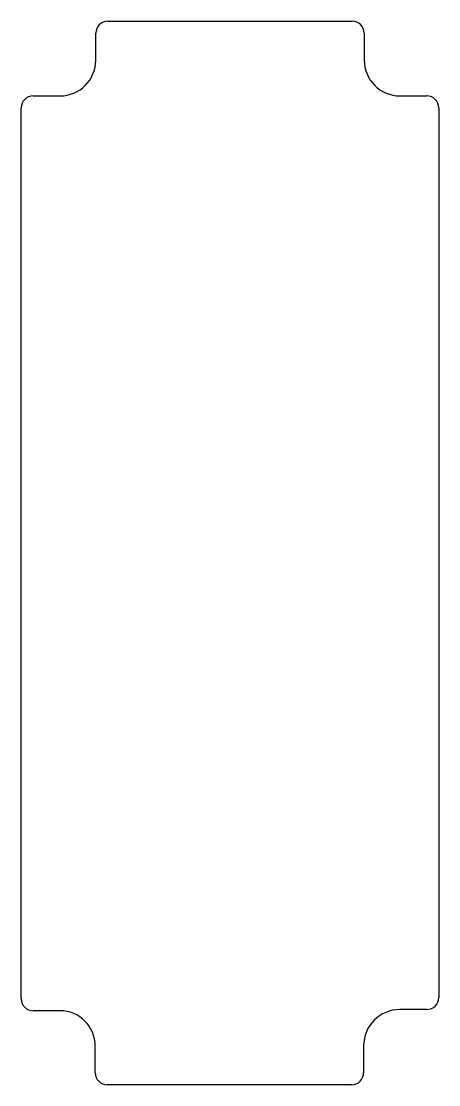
# Model space of a CAD drawing. Extents: x -17.5 to 17.5, y -44.6 to 44.6.
import ezdxf

# ---------------------------------------------------------------- set-up
doc = ezdxf.new("R2010")
doc.units = 0
doc.layers.add('Sketch001', color=7, linetype='CONTINUOUS')

msp = doc.modelspace()

# ---------------------------------------------------------------- linework, layer by layer
at = {"layer": 'Sketch001'}
for p, q in [((-10.2503, 44.55), (10.2503, 44.55)), ((-11.25, 41.3), (-11.25, 43.5503)), ((11.25, 43.5503), (11.25, 41.3)), ((-16.5003, 38.3), (-14.25, 38.3)), ((14.25, 38.3), (16.5003, 38.3)), ((-17.5, -37.3503), (-17.5, 37.3003)), ((17.5, 37.3003), (17.5, -37.2503)), ((16.5003, -38.25), (14.25, -38.25)), ((-14.25, -38.35), (-16.5003, -38.35)), ((-11.3, -43.5503), (-11.3, -41.3)), ((11.2, -41.3), (11.2, -43.5503)), ((10.2003, -44.55), (-10.3003, -44.55))]:
    msp.add_line(p, q, dxfattribs=at)
for centre, radius, start, end in [((-10.2497, 43.5497), 1.0003, 90.0393, 179.961), ((10.2497, 43.5497), 1.0003, 0.039261, 89.9607), ((-14.25, 41.3), 3, -90, 0), ((14.25, 41.3), 3, 180, -90), ((-16.4997, 37.2997), 1.0003, 90.0393, 179.961), ((16.4997, 37.2997), 1.0003, 0.039261, 89.9607), ((-16.4997, -37.3497), 1.0003, -179.961, -90.0393), ((16.4997, -37.2497), 1.0003, -89.9607, -0.039261), ((14.25, -41.3), 3.05, 90, 180), ((-14.25, -41.3), 2.95, 0, 90), ((-10.2997, -43.5497), 1.0003, -179.961, -90.0393), ((10.1997, -43.5497), 1.0003, -89.9607, -0.039261)]:
    msp.add_arc(centre, radius, start, end, dxfattribs=at)

doc.saveas('drawing.dxf')
